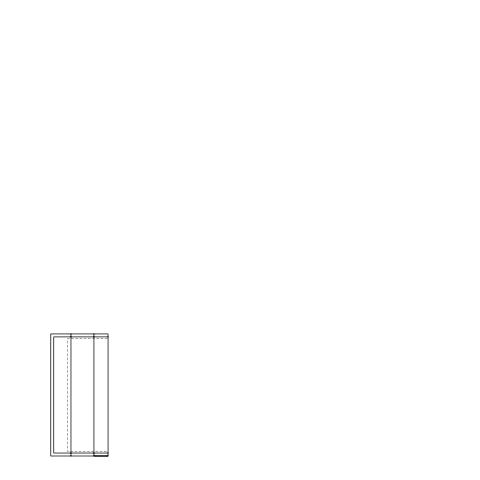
<?xml version="1.0" encoding="UTF-8"?>
<svg xmlns="http://www.w3.org/2000/svg" width="480" height="480" viewBox="0 0 480 480"><rect width="100%" height="100%" fill="white"/><g stroke="black" fill="none" stroke-linecap="round" stroke-linejoin="round"><path stroke-width="0.36" stroke-dasharray="2.4 1.8" d="M107.316 338.67L67.488 338.67L67.488 451.26L107.316 451.26"/><path stroke-width="0.72" d="M108.054 336.894L53.742 336.894L53.742 453.036L108.054 453.036M108.054 456L50.778 456L50.778 333.93L108.054 333.93L108.054 456L93.936 455.976L93.936 333.93M70.968 333.93L70.968 456"/></g></svg>
